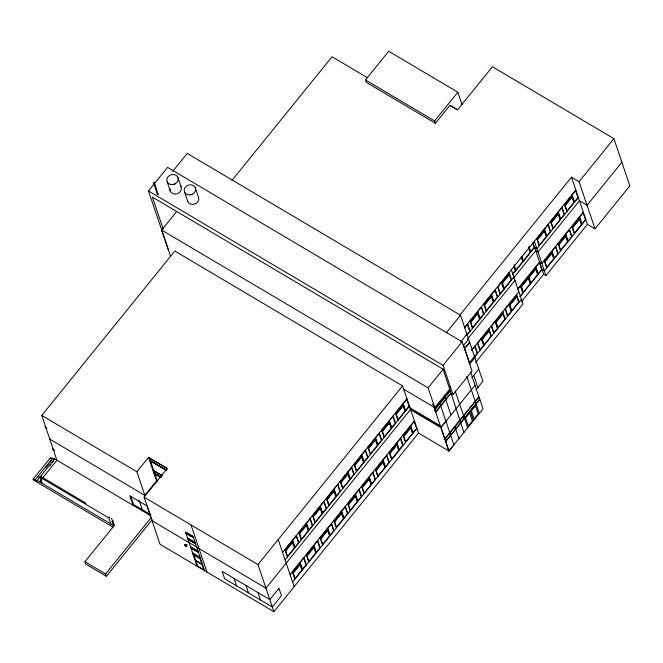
<?xml version="1.0" encoding="UTF-8"?>
<svg xmlns="http://www.w3.org/2000/svg" width="663" height="663" viewBox="0 0 663 663"><rect width="100%" height="100%" fill="white"/><g stroke="black" fill="none" stroke-linecap="round" stroke-linejoin="round"><path stroke-width="0.99" d="M450.252 386.653L449.854 389.057L434.804 407.629L403.701 389.231M168.452 249.959L148.479 190.936L167.573 167.349L462.144 341.768L472.064 371.073L452.97 394.667L450.691 393.316L435.666 411.88L433.776 406.353M172.811 171.228L187.223 153.41L460.536 315.248L482.888 381.266L475.959 389.819M170.582 256.473L161.639 230.061L176.673 211.48M39.507 481.752L56.919 460.23L41.761 415.452L174.817 251.045L402.574 385.907L418.527 433.038L448.884 451.014L432.931 403.875L434.058 407.181M232.05 180.311L332.039 56.761L367.393 77.695M49.708 439.063L144.816 495.377L156.526 480.915L148.545 457.354L136.876 471.766L144.857 495.336M33.15 479.117L50.57 457.594L52.841 458.945L52.601 458.241L35.189 479.763L35.429 480.468L33.15 479.117L33.473 480.062L113.008 527.16M45.747 467.713L48.971 463.727M50.264 462.136L51.557 460.536M35.189 479.763L37.468 481.106L37.227 480.402L54.639 458.879L150.451 515.615L151.031 514.894M49.725 465.965L51.01 464.373M52.302 462.774L53.595 461.183M365.462 79.974L434.63 120.923L435.425 123.285L366.258 82.328L365.462 79.974L388.684 51.275L457.851 92.232L462.07 104.713M434.63 120.923L457.851 92.232M435.019 123.782L449.995 105.276L457.586 109.768L492.41 66.739L613.897 138.65L629.833 185.797M152.183 519.701L106.387 576.296L85.751 564.072L84.955 561.718L113.978 525.85L37.227 480.402M130.686 496.032L133.57 504.551L132.99 505.272L129.782 495.8L147.244 506.134L150.451 515.615M138.517 500.971L139.097 500.25M418.527 433.038L273.927 611.725L160.048 544.29L144.095 497.159L167.316 468.459L148.545 457.354M141.725 510.444L142.305 509.723L139.421 501.195M106.387 576.296L105.591 573.934L151.388 517.347M184.886 545.036L185.325 544.497L186.61 545.259L186.444 546.602L184.886 545.036L186.444 546.602M185.781 544.961L186.22 544.422L186.751 544.737L186.427 545.608L185.781 544.961L186.22 544.422M185.159 545.84L185.325 544.497M186.311 545.276L186.751 544.737M186.179 545.798L186.61 545.259M273.927 611.725L257.973 564.586L402.574 385.907M459.558 315.489L571.465 177.203L579.064 181.695L595.018 228.834L629.85 185.781M446.124 333.058L460.536 315.248M579.064 181.695L613.897 138.65M282.579 552.436L406.933 398.77M464.705 327.381L575.824 190.066M464.498 327.97L467.398 324.381L469.744 331.318L466.843 334.898M285.363 550.936L292.789 541.754M299.179 533.856L306.613 524.673M312.994 516.784L320.428 507.601M326.809 499.711L334.243 490.529M340.633 482.639L348.058 473.457M354.448 465.567L361.874 456.384M368.263 448.486L375.697 439.304M382.079 431.414L389.512 422.232M395.902 414.342L403.328 405.159M470.39 322.284L477.824 313.102M484.214 305.212L491.639 296.029M502.09 283.118L509.524 273.935M537.154 239.791L544.588 230.608M550.978 222.718L558.403 213.527M564.793 205.638L572.219 196.455M512.4 274.441L515.3 270.852L513.833 266.518M512.772 274.316L534.602 247.34L536.881 248.691L578.327 197.466M460.661 341.876L466.934 334.127M285.082 559.837L409.436 406.17M466.628 335.495L513.883 277.101M513.361 278.261L535.712 250.639L537.991 251.99L579.445 200.765L587.037 205.265L621.869 162.22M452.97 394.667L443.05 365.354L462.144 341.768M410.563 409.452L265.946 588.156L152.067 520.728M434.804 407.629L428.107 387.838L443.157 369.266L444.674 370.161M467.531 339.066L515.002 280.399M468.608 339.083L463.611 345.249L464.647 348.315L469.644 342.141M469.719 342.381L464.73 348.547L469.487 362.595L474.476 356.421M517.753 289.035L539.583 262.059L541.862 263.41L583.307 212.193M517.546 289.632L520.447 286.043L522.792 292.971L519.891 296.56M521.118 286.814L535.977 268.449M290.071 574.589L414.425 420.922M471.617 350.213L518.872 291.819M471.981 350.089L474.882 346.509L477.227 353.437L474.327 357.017M292.855 573.089L300.289 563.906M306.679 556.008L314.105 546.826M320.494 538.936L327.928 529.754M334.326 521.847L341.752 512.665M348.141 504.775L355.575 495.592M361.957 487.703L369.39 478.52M375.772 470.622L383.206 461.44M389.595 453.55L397.021 444.367M403.411 436.478L410.845 427.295M481.943 339.39L489.377 330.207M495.758 322.309L503.192 313.127M509.582 305.237L517.007 296.054M544.646 261.91L552.072 252.727M558.461 244.838L565.895 235.655M572.277 227.757L579.711 218.575M520.256 296.436L542.085 269.46L544.364 270.811L585.819 219.594M292.582 581.99L416.944 428.306M474.12 357.614L521.375 299.22M469.263 364.667L474.907 357.697M521.342 301.831L543.693 274.209L533.035 242.716M449.854 390.83L434.829 409.394L435.748 412.113L450.774 393.549M434.903 409.635L449.928 391.071M475.504 362.628L522.983 303.969L511.38 269.7M543.693 274.209L545.972 275.559L587.418 224.334L571.465 177.203M471.849 377.678L478.777 369.117M439.378 401.977L453.89 444.848L448.901 450.997L440.92 427.428L475.048 385.278M478.91 396.698L444.79 438.848M459.898 420.524L463.379 416.231L464.133 418.477L460.661 422.77M479.838 399.433L445.71 441.566M448.901 450.997L483.02 408.847L470.515 371.877M440.92 427.428L410.554 409.469L440.92 427.428L445.909 421.278M476.125 404.024L470.316 411.184L473.506 420.607M40.799 476.448L40.294 477.269L40.799 476.448L85.983 503.192M450.459 105.74L457.288 109.785M587.418 224.334L595.018 228.834M148.479 190.936L443.05 365.354M428.107 387.838L161.639 230.061M409.991 407.82L440.348 425.795M166.396 470.059L150.393 460.586L149.565 458.141L166.454 468.144L167.01 469.769M149.531 460.263L166.595 470.365M166.554 470.531L150.551 461.05L153.783 470.606L161.78 475.338M152.921 470.282L162.311 475.835M161.946 475.81L153.94 471.07L154.769 473.515L160.993 477.203M153.907 473.191L160.736 477.236M161.15 477.675L154.927 473.987L157.38 481.239M41.761 415.452L136.876 471.766M46.808 428.439L45.291 427.536L44.968 426.599M144.095 497.159L257.973 564.586M54.001 449.68L52.476 448.776L52.8 449.721L54.316 450.616M185.938 533.267L193.53 537.759M133.57 504.551L150.161 514.38M187.538 537.975L195.129 542.475M52.601 458.241L54.88 459.592L54.639 458.879M188.002 539.35L195.593 543.851M190.496 546.735L198.088 551.226M186.328 544.754L186.858 545.069M190.944 548.044L198.535 552.536M185.59 545.301L186.883 546.063M192.535 552.751L200.127 557.251M192.999 554.135L200.599 558.627M195.726 560.392L201.801 563.989M195.892 560.865L201.966 564.462M84.955 561.718L105.591 573.934M112.113 521.325L112.934 520.836L112.014 521.126L113.439 525.336L114.061 525.51L112.934 520.836M111.094 518.35L112.204 519.543M154.346 182.242L153.435 182.532L157.454 194.425L158.076 194.599L154.346 182.242L154.089 182.814L153.46 182.64M158.333 194.027L157.711 193.853L157.454 194.425M114.318 524.939L113.696 524.764L113.439 525.336M571.763 195.088L574.266 202.488M579.247 217.215L581.749 224.608M564.329 204.27L566.832 211.671M571.813 226.398L574.324 233.79M562.009 207.146L564.511 214.547M569.492 229.265L571.995 236.666M557.939 212.168L560.45 219.561M565.431 234.288L567.934 241.688M550.514 221.351L553.017 228.743M557.997 243.47L560.5 250.871M548.193 224.218L550.696 231.619M555.677 246.338L558.18 253.738M544.124 229.241L546.627 236.641M551.616 251.36L554.119 258.761M536.69 238.423L539.201 245.824M544.182 260.542L546.685 267.943M534.37 241.291L545.972 275.559M532.762 243.139L534.229 247.465L530.748 251.766L528.983 246.57M528.784 247.191L530.533 252.363M535.522 267.081L538.024 274.482M528.593 247.854L530.168 252.487L523.314 260.949L521.748 256.316M521.35 256.374L523.107 261.545M528.088 276.264L530.591 283.665M521.168 257.037L522.734 261.67L515.88 270.131L513.999 264.57M514.215 266.418L515.673 270.728M520.654 285.446L523.157 292.847M509.06 272.568L511.563 279.968M516.543 294.687L519.054 302.088M501.626 281.75L504.137 289.151M509.118 303.869L511.621 311.27M497.565 286.772L500.068 294.173M505.049 308.892L507.56 316.292M495.244 289.64L497.747 297.041M502.728 311.767L505.239 319.16M491.175 294.662L493.686 302.063M495.302 320.95L497.805 328.342M483.75 303.845L486.252 311.245M491.233 325.964L493.736 333.365M481.429 306.72L483.932 314.113M488.913 328.84L491.416 336.24M477.36 311.734L479.863 319.135M481.479 338.022L483.99 345.423M469.934 320.925L472.437 328.318M477.418 343.044L479.921 350.445M467.606 323.793L470.117 331.193M475.098 345.912L477.6 353.313M473.738 375.341L477.849 387.49M466.793 376.468L479.308 413.439M455.133 390.872L467.697 427.784M463.934 432.433L443.157 369.266L152.382 197.093L163.239 229.174M444.26 395.239L450.964 415.038M454.826 426.458L458.937 438.608M410.38 425.928L412.883 433.329M402.864 403.792L405.375 411.193M395.438 412.974L397.941 420.375M402.947 435.11L405.449 442.511M393.109 415.842L395.62 423.243M400.626 437.978L403.129 445.379M389.048 420.864L391.551 428.265M396.557 443L399.068 450.401M381.615 430.047L384.126 437.447M389.131 452.183L391.634 459.583M379.294 432.922L381.797 440.315M386.811 455.058L389.314 462.451M375.233 437.936L377.736 445.337M382.742 460.072L385.253 467.473M375.316 469.255L377.819 476.656M367.799 447.119L370.302 454.52M365.479 449.995L367.982 457.395M372.987 472.131L375.498 479.531M361.418 455.017L363.921 462.418M368.926 477.153L371.429 484.554M353.984 464.199L356.487 471.6M361.492 486.335L364.004 493.736M359.172 489.203L361.675 496.604M351.663 467.067L354.166 474.468M347.594 472.089L350.105 479.49M355.111 494.225L357.614 501.626M340.169 481.272L342.672 488.672M347.677 503.408L350.18 510.808M337.848 484.139L340.351 491.54M345.357 506.275L347.86 513.676M333.779 489.161L336.282 496.562M341.296 511.297L343.799 518.698M326.353 498.344L328.856 505.745M333.862 520.48L336.365 527.881M324.025 501.211L326.536 508.612M331.541 523.347L334.028 530.765M319.964 506.234L322.467 513.634M327.464 528.386L329.967 535.787M312.53 515.416L315.041 522.817M320.03 537.569L322.533 544.969M310.209 518.292L312.712 525.684M317.71 540.444L320.212 547.837M195.204 187.472L198.394 196.903A5.818 4.989 -18.7 0 1 194.599 204.038A5.818 4.989 -18.7 0 1 187.422 200.417M306.149 523.306L308.651 530.707M313.649 545.458L316.152 552.859M184.621 192.229L187.811 201.66M298.715 532.488L301.217 539.889M306.215 554.641L308.718 562.042M177.817 177.178L181.007 186.601M296.394 535.364L298.897 542.765M303.894 557.517L306.397 564.917M292.333 540.386L294.836 547.787M299.825 562.539L302.336 569.94M167.233 181.935L170.424 191.367M284.899 549.569L287.402 556.97M292.4 571.721L294.902 579.122M278.22 539.566L294.173 586.705M257.907 592.548L260.41 599.949M245.99 585.495L248.492 592.896M234.064 578.434L236.575 585.835M191.01 524.939L206.964 572.078M204.693 570.727L193.09 536.45L185.499 531.95L197.102 566.227M50.57 457.594L50.885 458.539M110.837 523.985L108.906 518.01L40.36 477.418L42.291 483.402M180.261 185.524A5.818 4.989 -18.7 0 1 177.212 193.745A5.818 4.989 -18.7 0 1 170.026 188.798M173.515 184.496A5.818 4.989 -18.7 0 1 174.957 184.032M190.903 194.789A5.818 4.989 -18.7 0 1 192.345 194.325M108.856 517.67L109.403 517.065L108.856 517.67M38.197 476.54C38.611 478.288 39.763 475.462 38.197 476.54M39.879 481.495C40.286 483.145 41.404 480.377 39.879 481.495M292.118 540.975L285.272 549.445L285.571 550.34L292.424 541.87L292.118 540.975M296.179 535.953L292.698 540.262L295.043 547.19L298.524 542.881L296.179 535.953M305.933 523.903L299.088 532.372L299.386 533.267L306.24 524.798L305.933 523.903M310.002 518.88L306.513 523.19L308.859 530.118L312.348 525.809L310.002 518.88M319.757 506.83L312.903 515.292L313.209 516.187L320.055 507.725L319.757 506.83M323.817 501.808L320.337 506.109L322.682 513.038L326.163 508.736L323.817 501.808M333.572 489.758L326.718 498.22L327.025 499.115L333.87 490.653L333.572 489.758M337.633 484.736L334.152 489.037L336.497 495.965L339.978 491.664L337.633 484.736M347.387 472.686L340.533 481.147L340.84 482.042L347.694 473.581L347.387 472.686M351.448 467.664L347.967 471.965L350.313 478.893L353.793 474.592L351.448 467.664M361.202 455.605L354.357 464.075L354.655 464.97L361.509 456.5L361.202 455.605M365.272 450.583L361.783 454.893L364.128 461.821L367.617 457.511L365.272 450.583M375.018 438.533L368.172 447.003L368.471 447.898L375.324 439.428L375.018 438.533M379.087 433.511L375.606 437.82L377.951 444.749L381.432 440.439L379.087 433.511M388.841 421.461L381.987 429.922L382.294 430.817L389.14 422.356L388.841 421.461M392.902 416.439L389.421 420.74L391.767 427.668L395.247 423.367L392.902 416.439M402.656 404.389L395.803 412.85L396.109 413.745L402.963 405.284L402.656 404.389M406.717 399.366L403.237 403.668L405.582 410.596L409.063 406.295L406.717 399.366M477.153 312.331L470.299 320.801L470.606 321.696L477.451 313.226L477.153 312.331M481.214 307.309L477.733 311.618L480.078 318.547L483.559 314.237L481.214 307.309M490.968 295.259L484.114 303.72L484.421 304.624L491.275 296.154L490.968 295.259M495.029 290.237L491.548 294.538L493.894 301.466L497.374 297.165L495.029 290.237M501.419 282.347L497.938 286.648L500.283 293.576L503.764 289.275L501.419 282.347M508.852 273.164L501.999 281.626L502.305 282.521L509.151 274.059L508.852 273.164M543.917 229.829L537.063 238.299L537.37 239.194L544.215 230.732L543.917 229.829M547.978 224.815L544.497 229.116L546.842 236.045L550.323 231.743L547.978 224.815M557.732 212.757L550.878 221.227L551.185 222.122L558.039 213.652L557.732 212.757M561.793 207.734L558.312 212.044L560.658 218.972L564.138 214.663L561.793 207.734M571.547 195.684L564.702 204.154L565 205.049L571.854 196.579L571.547 195.684M575.617 190.662L572.128 194.972L574.473 201.9L577.962 197.591L575.617 190.662M292.582 542.342L285.728 550.812L287.609 556.373L294.463 547.903L292.582 542.342M306.397 525.27L299.552 533.74L301.433 539.301L308.278 530.831L306.397 525.27M320.212 508.198L313.367 516.659L315.248 522.22L322.102 513.759L320.212 508.198M334.036 491.126L327.182 499.587L329.063 505.148L335.917 496.686L334.036 491.126M347.851 474.053L340.997 482.515L342.879 488.076L349.733 479.614L347.851 474.053M361.666 456.973L354.813 465.443L356.702 471.003L363.548 462.534L361.666 456.973M375.482 439.9L368.636 448.37L370.518 453.931L377.363 445.461L375.482 439.9M389.305 422.828L382.452 431.29L384.333 436.851L391.187 428.389L389.305 422.828M403.121 405.756L396.267 414.218L398.148 419.778L405.002 411.317L403.121 405.756M477.617 313.698L470.763 322.168L472.644 327.729L479.498 319.259L477.617 313.698M491.432 296.626L484.578 305.088L486.46 310.649L493.313 302.187L491.432 296.626M509.308 274.532L502.463 282.993L504.344 288.554L511.198 280.093L509.308 274.532M544.381 231.196L537.527 239.666L539.409 245.227L546.262 236.766L544.381 231.196M558.196 214.124L551.343 222.594L553.224 228.155L560.078 219.685L558.196 214.124M572.012 197.052L565.158 205.513L567.047 211.083L573.893 202.613L572.012 197.052M527.881 276.861L521.027 285.33L521.325 286.225L528.179 277.756L527.881 276.861M535.306 267.678L528.461 276.148L528.759 277.043L535.613 268.573L535.306 267.678M539.375 262.656L535.886 266.965L538.232 273.894L541.721 269.584L539.375 262.656M528.336 278.228L521.491 286.698L523.372 292.259L530.218 283.789L528.336 278.228M535.77 269.045L528.917 277.507L530.806 283.076L537.652 274.606L535.77 269.045M278.941 588.346L269.824 599.609L222.146 571.382L224.649 578.774L272.327 607.01L281.444 595.747L278.941 588.346M481.272 338.611L477.791 342.92L480.136 349.849L483.617 345.539L481.272 338.611M488.706 329.428L481.852 337.898L482.158 338.793L489.004 330.331L488.706 329.428M495.087 321.538L491.606 325.848L493.952 332.776L497.432 328.467L495.087 321.538M502.521 312.356L495.667 320.826L495.974 321.721L502.819 313.251L502.521 312.356M508.902 304.466L505.421 308.767L507.767 315.696L511.248 311.395L508.902 304.466M516.336 295.284L509.482 303.745L509.789 304.649L516.643 296.179L516.336 295.284M551.401 251.957L544.555 260.418L544.853 261.313L551.707 252.852L551.401 251.957M555.47 246.934L551.981 251.236L554.326 258.164L557.815 253.863L555.47 246.934M565.216 234.876L558.37 243.346L558.669 244.241L565.522 235.779L565.216 234.876M569.285 229.862L565.796 234.163L568.141 241.092L571.63 236.79L569.285 229.862M579.039 217.804L572.186 226.274L572.492 227.169L579.338 218.699L579.039 217.804M583.1 212.782L579.619 217.091L581.965 224.019L585.446 219.71L583.1 212.782M299.618 563.127L292.764 571.597L293.071 572.492L299.916 564.022L299.618 563.127M303.679 558.105L300.198 562.415L302.543 569.343L306.024 565.033L303.679 558.105M313.433 546.055L306.588 554.525L306.886 555.42L313.74 546.95L313.433 546.055M317.494 541.033L314.013 545.342L316.359 552.271L319.839 547.961L317.494 541.033M327.249 528.983L320.403 537.444L320.701 538.339L327.555 529.878L327.249 528.983M331.318 523.961L327.829 528.262L330.174 535.19L333.663 530.889L331.318 523.961M341.08 511.894L334.235 520.356L334.533 521.251L341.387 512.789L341.08 511.894M345.15 506.872L341.66 511.173L344.006 518.101L347.495 513.8L345.15 506.872M354.896 494.822L348.05 503.283L348.348 504.178L355.202 495.717L354.896 494.822M358.965 489.8L355.476 494.101L357.821 501.029L361.31 496.728L358.965 489.8M368.719 477.741L361.865 486.211L362.172 487.106L369.018 478.636L368.719 477.741M372.78 472.719L369.299 477.029L371.645 483.957L375.125 479.647L372.78 472.719M382.534 460.669L375.681 469.139L375.987 470.034L382.833 461.564L382.534 460.669M386.595 455.647L383.115 459.956L385.46 466.885L388.941 462.575L386.595 455.647M396.35 443.597L389.496 452.058L389.803 452.962L396.656 444.492L396.35 443.597M400.411 438.575L396.93 442.876L399.275 449.804L402.756 445.503L400.411 438.575M410.165 426.524L403.319 434.986L403.618 435.881L410.472 427.42L410.165 426.524M414.234 421.502L410.745 425.803L413.09 432.732L416.579 428.431L414.234 421.502M300.082 564.495L293.228 572.965L295.11 578.526L301.963 570.056L300.082 564.495M313.897 547.423L307.044 555.892L308.925 561.453L315.779 552.983L313.897 547.423M327.713 530.35L320.867 538.812L322.748 544.373L329.594 535.911L327.713 530.35M341.544 513.261L334.691 521.723L336.58 527.284L343.426 518.822L341.544 513.261M355.36 496.189L348.514 504.651L350.396 510.212L357.241 501.75L355.36 496.189M369.175 479.109L362.329 487.578L364.211 493.139L371.065 484.67L369.175 479.109M382.999 462.036L376.145 470.506L378.026 476.067L384.88 467.597L382.999 462.036M396.814 444.964L389.96 453.426L391.841 458.987L398.695 450.525L396.814 444.964M410.629 427.892L403.784 436.353L405.665 441.914L412.51 433.453L410.629 427.892M489.161 330.796L482.316 339.265L484.197 344.826L491.051 336.356L489.161 330.796M502.985 313.723L496.131 322.193L498.012 327.754L504.866 319.284L502.985 313.723M516.8 296.651L509.946 305.113L511.828 310.682L518.681 302.212L516.8 296.651M551.865 253.324L545.011 261.786L546.9 267.346L553.746 258.885L551.865 253.324M565.68 236.243L558.834 244.713L560.716 250.274L567.561 241.804L565.68 236.243M579.495 219.171L572.65 227.641L574.531 233.202L581.385 224.732L579.495 219.171M454.619 427.055L450.144 432.583L450.906 434.829L455.382 429.301L454.619 427.055M459.608 420.889L455.199 426.342L455.962 428.588L460.371 423.135L459.608 420.889M474.99 401.886L463.959 415.519L464.722 417.765L475.744 404.132L474.99 401.886M478.703 397.294L475.57 401.165L476.332 403.411L479.465 399.54L478.703 397.294M469.677 412.966L465.617 417.988L468.327 426.002L472.396 420.98L469.677 412.966M475.487 405.789L471.426 410.811L474.136 418.825L478.197 413.803L475.487 405.789M449.638 433.204L445.155 438.724L445.917 440.978L450.401 435.458L449.638 433.204M192.784 536.458L185.955 532.414L186.237 533.251L193.074 537.295L192.784 536.458M194.823 542.483L187.994 538.439L188.3 539.342L195.129 543.387L194.823 542.483M197.789 551.235L190.961 547.19L191.242 548.028L198.071 552.08L197.789 551.235M199.994 558.652L193.919 555.055L197.698 566.21L203.773 569.807L199.994 558.652M170.341 184.413A5.818 4.989 -18.7 0 0 178.206 178.422A5.818 4.989 -18.7 0 0 169.024 175.836A5.818 4.989 -18.7 0 0 170.341 184.413M187.728 194.707A5.818 4.989 -18.7 0 0 195.593 188.715A5.818 4.989 -18.7 0 0 186.411 186.129A5.818 4.989 -18.7 0 0 187.728 194.707"/></g></svg>
